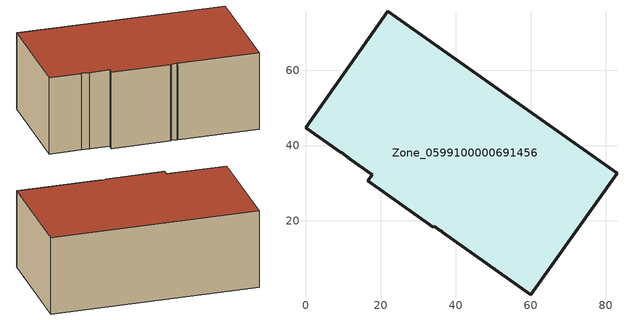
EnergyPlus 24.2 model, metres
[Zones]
Zone_0599100000691456
 floor ground (C_G): 16.58,30.63 17.73,32.26 11.87,36.4 9.54,38.21 9.47,38.1 0,44.79 21.94,75.81 82.98,32.66 60.05,0.23 36.34,17.05 36.4,17.08 35.95,17.39 35.92,17.34 34.3,18.5 34.02,18.3 z3.44
 wall outside (C_F): 17.73,32.26 16.58,30.63 34.02,18.3 34.3,18.5 35.92,17.34 35.95,17.39 36.4,17.08 36.34,17.05 60.05,0.23 82.98,32.66 21.94,75.81 0,44.79 9.47,38.1 9.54,38.21 11.87,36.4 17.73,32.26 z3.44:32.3
 roof outside (C_R): 35.95,17.39 36.4,17.08 36.34,17.05 60.05,0.23 82.98,32.66 21.94,75.81 0,44.79 9.47,38.1 9.54,38.21 11.87,36.4 17.73,32.26 16.58,30.63 34.02,18.3 34.3,18.5 35.92,17.34 z32.3
[BUILDING]
Pand.0599100000691456: North Axis=0; Terrain=City; Loads Convergence Tolerance Value=0.04; Temperature Convergence Tolerance Value=0.4; Solar Distribution=FullExterior; Maximum Number of Warmup Days=25; Minimum Number of Warmup Days=1
[Site:Location]
Rotterdam.The.Hague.AP_ZH_NLD Design_Conditions: Latitude=51.96; Longitude=4.45; Time Zone=1; Elevation=-4.5
[SITE:GROUNDTEMPERATURE:BUILDINGSURFACE]
18, 18, 18, 18, 18, 18, 18, 18, 18, 18, 18, 18
[MATERIAL] Thermal Absorptance=0.9; Solar Absorptance=0.7; Visible Absorptance=0.7
Name | Roughness | Thickness | Conductivity | Density | Specific Heat
G.TC.1992-2005 | MediumSmooth | 0.15 | 0.06 | 540 | 1210
F.TC.1992-2005 | Rough | 0.3 | 0.12 | 1920 | 840
R.TC.1992-2005 | MediumRough | 0.2 | 0.08 | 1500 | 1000
[CONSTRUCTION]
C_G: G.TC.1992-2005
C_F: F.TC.1992-2005
C_R: R.TC.1992-2005
[ZONE]
Zone_0599100000691456: Type=1; Multiplier=1; Ceiling Height=Autocalculate; Volume=Autocalculate; Floor Area=autocalculate; Part of Total Floor Area=Yes
[ZONEINFILTRATION:DESIGNFLOWRATE]
Infil_Zone_0599100000691456: Zone or ZoneList or Space or SpaceList=Zone_0599100000691456; Schedule=AlwaysOn; Design Flow Rate Calculation Method=Flow/Area; Flow Rate per Floor Area=0.0015; Constant Term Coefficient=1; Temperature Term Coefficient=0; Velocity Term Coefficient=0; Velocity Squared Term Coefficient=0
[HVACTEMPLATE:ZONE:IDEALLOADSAIRSYSTEM]
Zone_0599100000691456: Maximum Heating Supply Air Temperature=50; Minimum Cooling Supply Air Temperature=13; Maximum Heating Supply Air Humidity Ratio=0.0156; Minimum Cooling Supply Air Humidity Ratio=0.0077; Heating Limit=NoLimit; Cooling Limit=NoLimit; Dehumidification Control Type=ConstantSensibleHeatRatio; Cooling Sensible Heat Ratio=0.7; Dehumidification Setpoint=60; Humidification Control Type=None; Humidification Setpoint=30; Outdoor Air Method=None; Outdoor Air Flow Rate per Person=0.00944; Outdoor Air Flow Rate per Zone Floor Area=0; Outdoor Air Flow Rate per Zone=0; Demand Controlled Ventilation Type=None; Outdoor Air Economizer Type=NoEconomizer; Heat Recovery Type=None; Sensible Heat Recovery Effectiveness=0.7; Latent Heat Recovery Effectiveness=0.65
[ZONECONTROL:THERMOSTAT]
ThermostatControl_Zone_0599100000691456: Zone or ZoneList=Zone_0599100000691456; Control Type Schedule=DualSetpointControlType; Control 1=Thermostat_Zone_0599100000691456; Temperature Difference Between Cutout And Setpoint=0
[THERMOSTATSETPOINT:DUALSETPOINT]
Thermostat_Zone_0599100000691456: Heating Setpoint Temperature Schedule=HeatingSetpoint_Zone_0599100000691456; Cooling Setpoint Temperature Schedule=CoolingSetpoint_Zone_0599100000691456
[SCHEDULE:COMPACT]
HeatingSetpoint_Zone_0599100000691456: Through: 12/31, For: AllDays, Until: 24:00, 21
CoolingSetpoint_Zone_0599100000691456: Through: 12/31, For: AllDays, Until: 24:00, 24
DualSetpointControlType: Through: 12/31, For: AllDays, Until: 24:00, 4
AlwaysOn: Through: 12/31, For: AllDays, Until: 24:00, 1
